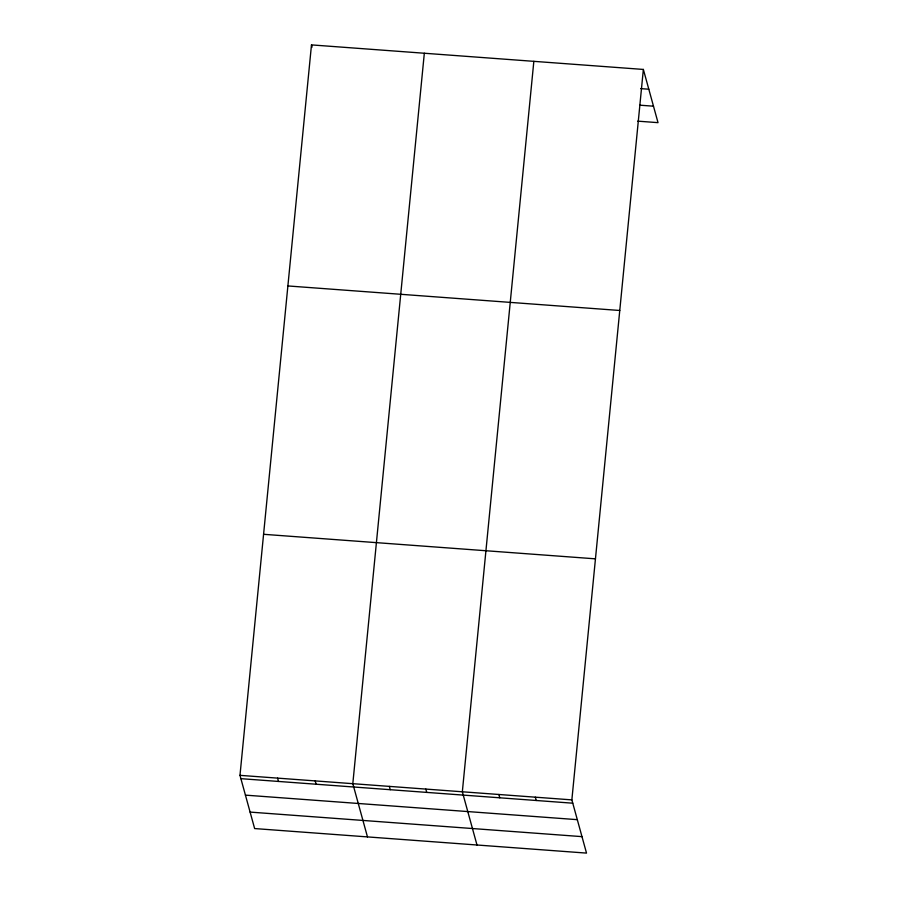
<?xml version="1.0" encoding="UTF-8"?>
<svg xmlns="http://www.w3.org/2000/svg" width="898" height="898" viewBox="0 0 898 898"><rect width="100%" height="100%" fill="white"/><g stroke="black" fill="none" stroke-linecap="round" stroke-linejoin="round"><path stroke-width="1.35" d="M643.361 69.438L571.858 799.882L586.517 853.1L254.639 828.562L239.979 775.344L311.483 44.9L643.361 69.438L658.021 122.656L637.737 121.151M424.327 53.24L352.813 783.685L367.473 836.914M533.839 61.333L462.335 791.789L476.995 845.007M640.701 88.621L648.805 89.216M639.96 105.189L653.486 106.189M287.888 285.946L619.766 310.484M263.574 534.299L595.453 558.837M239.979 775.344L571.858 799.882M240.888 778.667L572.767 803.194M245.435 795.134L577.302 819.661M250.104 812.095L581.971 836.633M535.343 797.177L536.263 800.5M311.483 44.9L312.1 47.111M498.839 794.483L499.759 797.794M425.832 789.084L426.741 792.406M389.328 786.39L390.237 789.701M315.209 780.912L316.118 784.223M277.594 778.128L278.503 781.44"/></g></svg>
